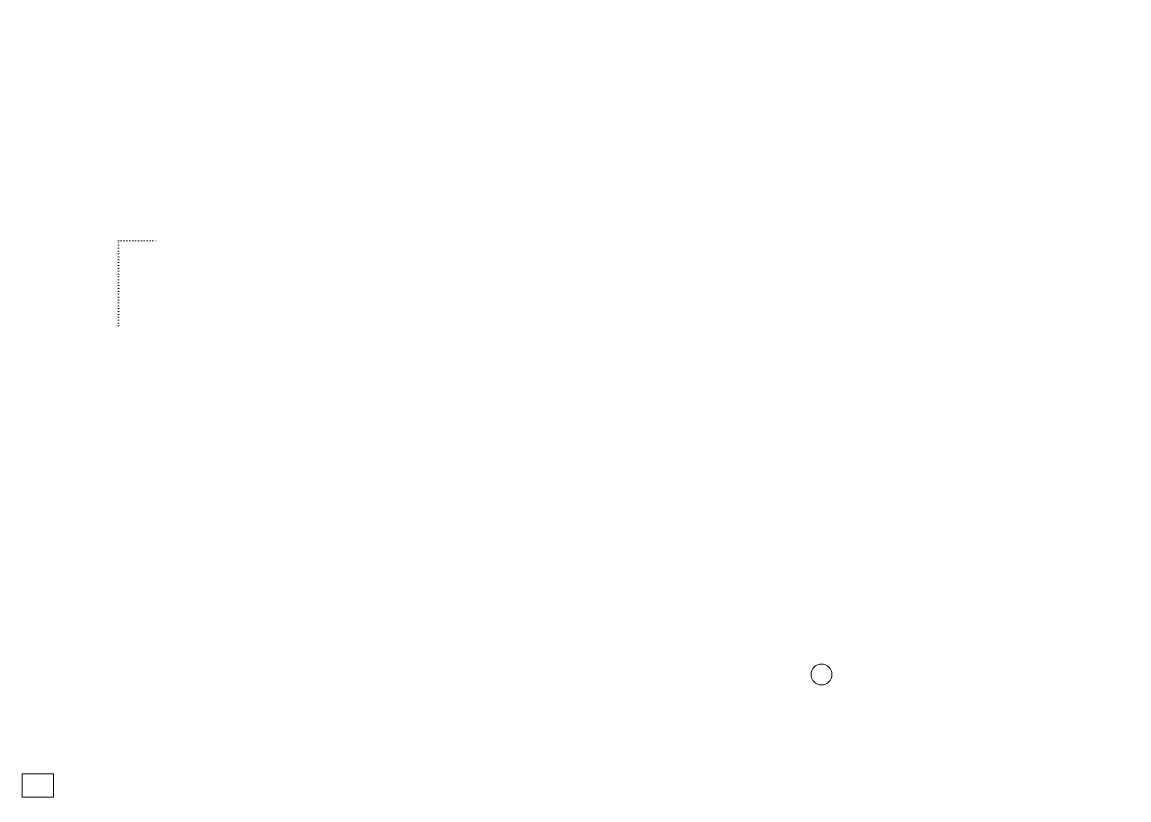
# Paper-space layout 'Layout1' of a CAD drawing. Header units: millimetres. Extents: x 0 to 422, y -1 to 296.
import ezdxf

# ---------------------------------------------------------------- set-up
doc = ezdxf.new("R2010")
doc.units = ezdxf.units.MM
doc.linetypes.add('Dot - Tight', pattern=[1, 0, -1])
doc.layers.add('A-DETL-MBND', color=5, linetype='Dot - Tight', lineweight=18)
doc.layers.add('A-DETL-THIN', color=151, linetype='Continuous', lineweight=9)

psp = doc.layouts.get("Layout1")

# ---------------------------------------------------------------- linework, layer by layer
at = {"layer": 'A-DETL-MBND'}
for p, q in [((36.73, 179.98), (36.73, 212.51)), ((36.73, 212.51), (51.73, 212.51))]:
    psp.add_line(p, q, dxfattribs=at)
at = {"layer": 'A-DETL-THIN', "lineweight": 18}
psp.add_circle((305.17, 46.87), 4, dxfattribs=at)

# ---------------------------------------------------------------- viewports
at = {"layer": '0'}
psp.add_viewport(center=(6, 4.5), size=(12, 9), view_center_point=(6, 4.5), view_height=12, dxfattribs=at)

doc.saveas('drawing.dxf')
